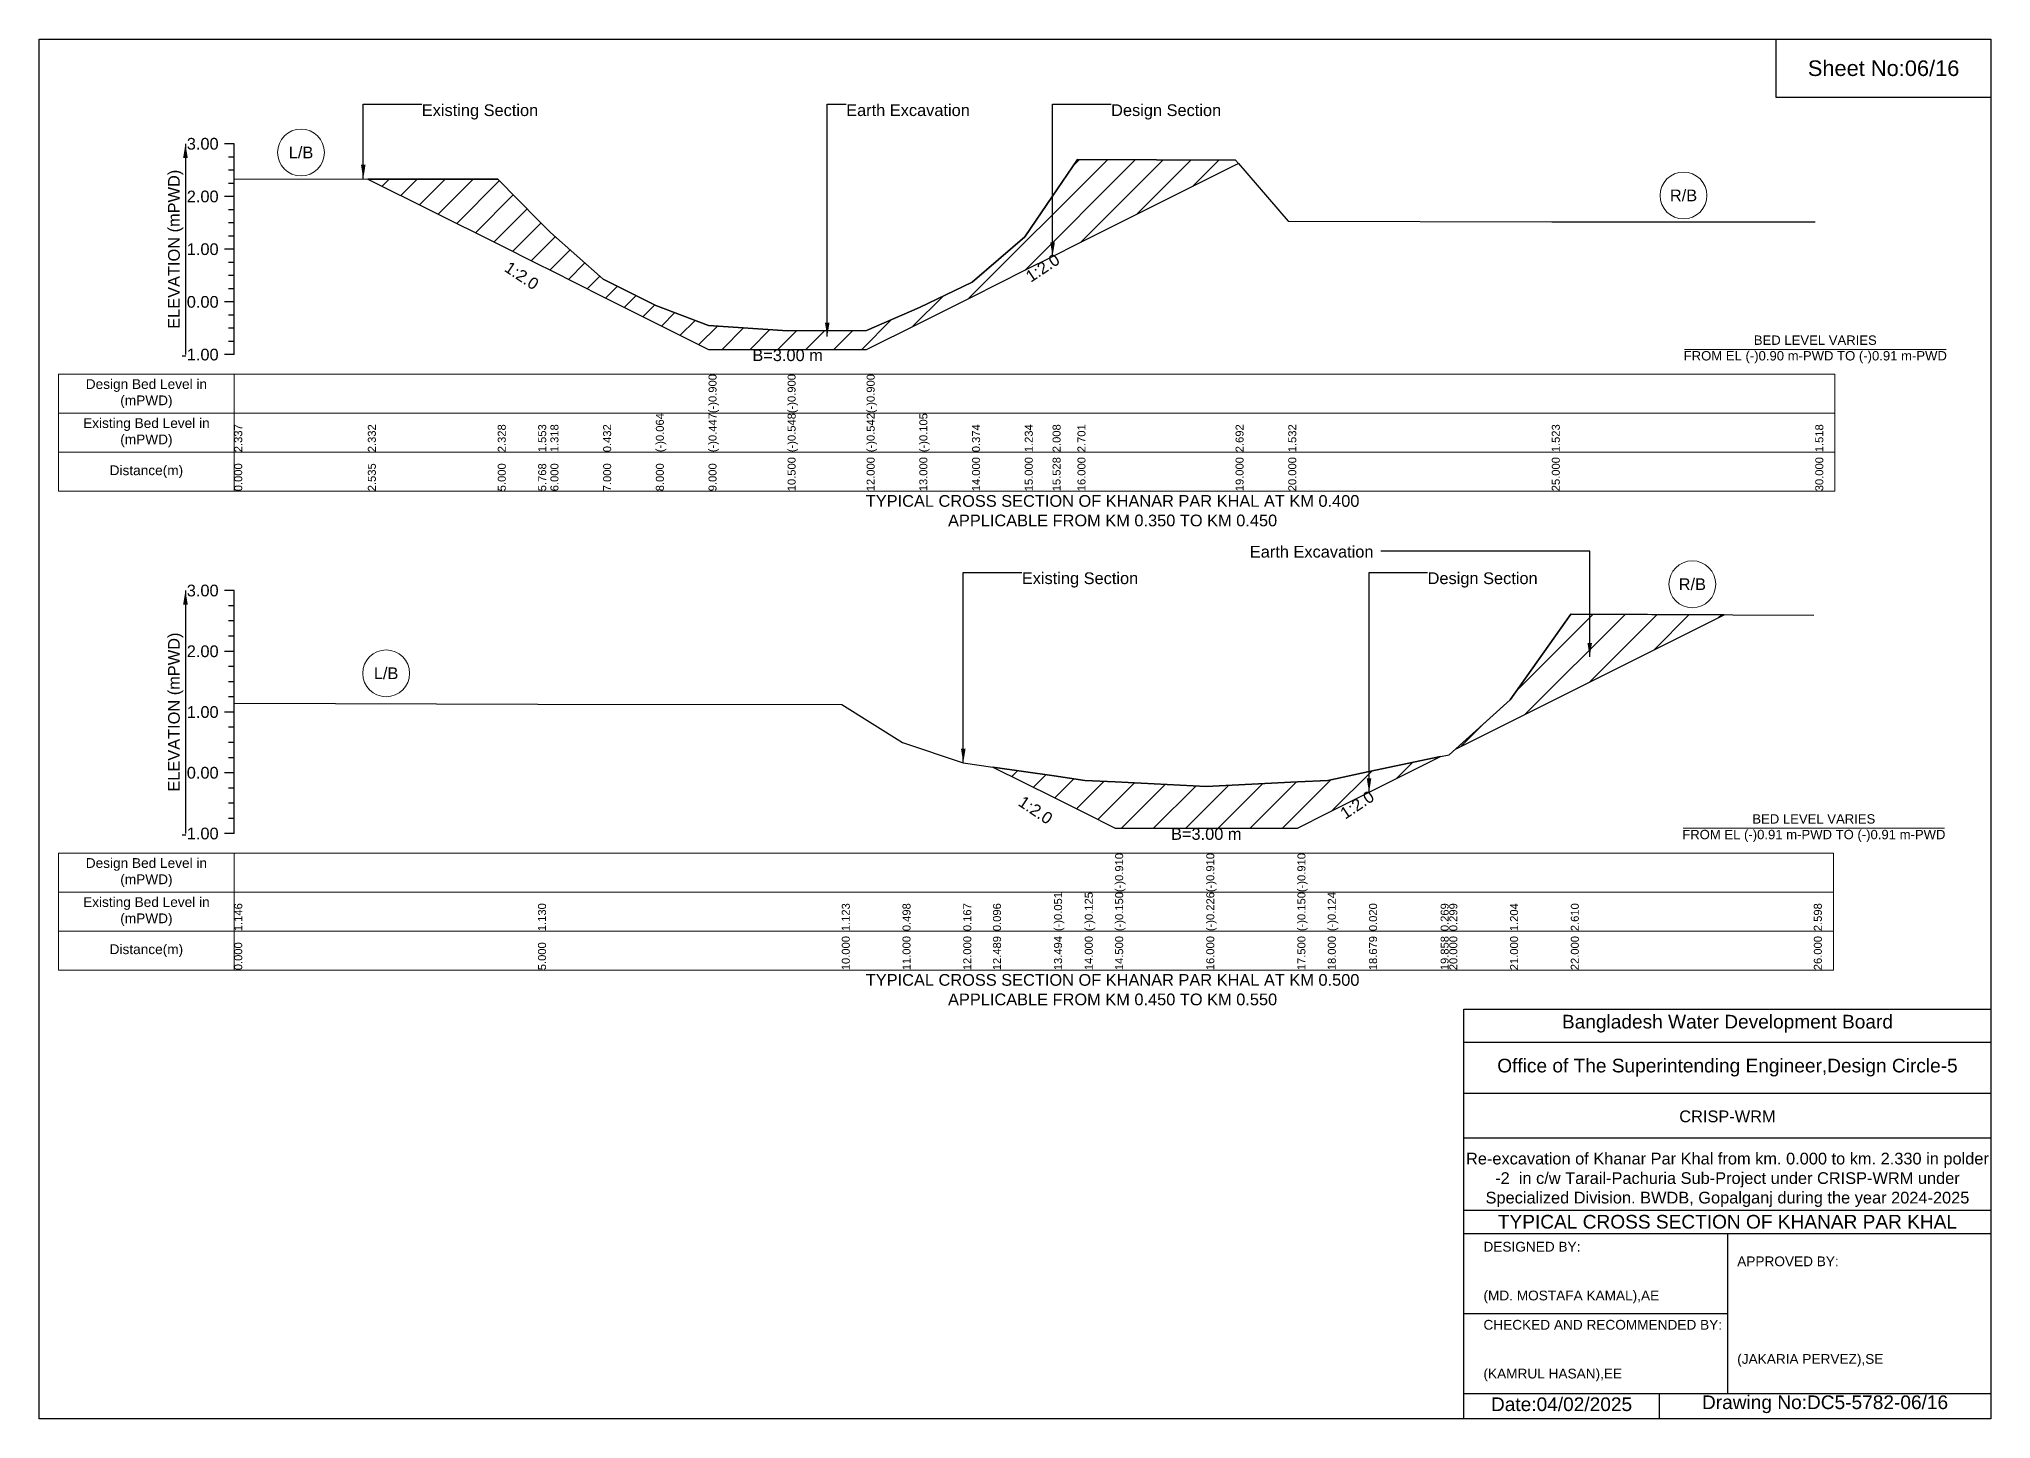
# Model space of a CAD drawing. Header units: inches. Extents: x 91000 to 268000, y -5656 to 7228.
# Drawn here: x 150000 to 158000, y -5656 to 0 of the extents above; entities that cross this region are included whole.
import ezdxf

# ---------------------------------------------------------------- set-up
doc = ezdxf.new("R2010")
doc.units = ezdxf.units.IN
doc.header["$LTSCALE"] = 7
doc.header["$MEASUREMENT"] = 0
for name, color, linetype, lineweight in [('Cross section Data Border', 7, 'Continuous', 9), ('Cross Section Labels', 7, 'Continuous', 9), ('Existing_Bed_Level for Xsection', 7, 'Continuous', 25)]:
    doc.layers.add(name, color=color, linetype=linetype, lineweight=lineweight)
doc.styles.get("Standard").update_dxf_attribs({"font": 'arial.ttf'})
doc.dimstyles.get("Standard").update_dxf_attribs({"dimtxt": 0.18, "dimasz": 0.18, "dimexe": 0.18, "dimexo": 0.0625, "dimgap": 0.09, "dimtad": 0, "dimtih": 1, "dimtoh": 1, "dimdec": 4, "dimzin": 0, "dimdsep": 46, "dimtxsty": 'Standard', "dimcen": 0.09, "dimadec": 0, "dimazin": 0, "dimtfac": 1, "dimtdec": 4, "dimtofl": 0, "dimtmove": 0, "dimatfit": 3, "dimfxl": 1, "dimtolj": 1, "dimtzin": 0, "dimarcsym": 0})

msp = doc.modelspace()

# ---------------------------------------------------------------- hatches: boundary and pattern name
at = {"layer": 'Existing_Bed_Level for Xsection'}
h = msp.add_hatch(dxfattribs=at)
h.set_pattern_fill('ANSI31', color=256, scale=648, style=0)
h.paths.add_polyline_path([(151347.6, -573.8), (151880, -840), (152045.8, -922.9), (152096, -948), (152312, -1056), (152528, -1164), (152744, -1272), (153068, -1272), (153392, -1272), (153608, -1164), (153824, -1056), (154040, -948), (154154, -891), (154256, -840), (154904, -516), (154916, -510), (154904, -496.2), (154256, -494.2), (154154, -643.9), (154040, -811.1), (153824, -996.8), (153608, -1100.3), (153392, -1194.7), (153068, -1196), (152744, -1174.2), (152528, -1091.5), (152312, -984.3), (152096, -792.9), (152045.8, -742.2), (151880, -574.8)])
h = msp.add_hatch(dxfattribs=at)
h.set_pattern_fill('ANSI31', color=256, scale=747, style=0)
h.paths.add_polyline_path([(155805.2, -2910.5), (156029, -2798.6), (156278, -2674.1), (156906.7, -2359.7), (156278, -2357.8), (156029, -2707.9)])
h = msp.add_hatch(dxfattribs=at)
h.set_pattern_fill('ANSI31', color=256, scale=747, style=0)
h.paths.add_polyline_path([(153909.7, -2983.9), (154160.1, -3109.1), (154286, -3172.1), (154410.5, -3234.3), (154784, -3234.3), (155157.5, -3234.3), (155282, -3172.1), (155451.1, -3087.5), (155744.6, -2940.8), (155451.1, -3002.8), (155282, -3038.6), (155157.5, -3045), (154784, -3064), (154410.5, -3045.1), (154286, -3038.9), (154160.1, -3020.5)])

# ---------------------------------------------------------------- linework, layer by layer
for points in [[(150000, 0), (158000, 0), (158000, -5656), (150000, -5656)], [(157120, 0), (158000, 0), (158000, -240), (157120, -240)]]:
    msp.add_lwpolyline(points, close=True)
for points in [[(155840, -5656), (155840, -3976), (158000, -3976)], [(155840, -4112), (158000, -4112)], [(155840, -4320), (158000, -4320)], [(155840, -4504), (158000, -4504)], [(155840, -4800), (158000, -4800)], [(155840, -4896), (158000, -4896)], [(156920, -4896), (156920, -5552)], [(155840, -5224), (156920, -5224)], [(155840, -5552), (158000, -5552)], [(156640, -5552), (156640, -5656)]]:
    msp.add_lwpolyline(points)
at = {"layer": 'Cross section Data Border'}
for points in [[(150080, -1373.6), (157360, -1373.6), (157360, -1853.6), (150080, -1853.6)], [(150080, -3336.7), (157354, -3336.7), (157354, -3816.7), (150080, -3816.7)]]:
    msp.add_lwpolyline(points, close=True, dxfattribs=at)
for points in [[(150800, -1373.6), (150800, -1853.6)], [(150080, -1533.6), (157360, -1533.6)], [(150080, -1693.6), (157360, -1693.6)], [(150800, -3336.7), (150800, -3816.7)], [(150080, -3496.7), (157354, -3496.7)], [(150080, -3656.7), (157354, -3656.7)]]:
    msp.add_lwpolyline(points, dxfattribs=at)
at = {"layer": 'Cross Section Labels'}
for points in [[(156744.2, -1272), (157815.8, -1272)], [(156738.2, -3234.3), (157809.8, -3234.3)]]:
    msp.add_lwpolyline(points, dxfattribs=at)
for centre in [(151073.8, -465.3), (156740, -641.2), (156776, -2234.8), (151422.5, -2599.9)]:
    msp.add_circle(centre, 96, dxfattribs=at)
at = {"layer": 'Existing_Bed_Level for Xsection'}
for points in [[(150800, -429.6), (150760, -429.6)], [(150800, -1293.6), (150800, -1077.6), (150800, -861.6), (150800, -645.6), (150800, -429.6)], [(150800, -483.6), (150776, -483.6)], [(150800, -537.6), (150776, -537.6)], [(150800, -572.8), (151347.6, -573.8), (151880, -574.8), (152045.8, -742.2), (152096, -792.9), (152312, -984.3), (152528, -1091.5), (152744, -1174.2), (152744, -1174.2), (153068, -1196), (153068, -1196), (153392, -1194.7), (153392, -1194.7), (153608, -1100.3), (153824, -996.8), (154040, -811.1), (154154, -643.9), (154256, -494.2), (154904, -496.2), (154916, -510), (155120, -746.7), (156200, -748.7), (157280, -749.7)], [(150800, -591.6), (150776, -591.6)], [(150800, -645.6), (150760, -645.6)], [(150800, -699.6), (150776, -699.6)], [(150800, -753.6), (150776, -753.6)], [(150800, -861.6), (150760, -861.6)], [(150800, -807.6), (150776, -807.6)], [(150800, -915.6), (150776, -915.6)], [(150800, -969.6), (150776, -969.6)], [(150800, -1023.6), (150776, -1023.6)], [(150800, -1077.6), (150760, -1077.6)], [(150800, -1131.6), (150776, -1131.6)], [(150800, -1185.6), (150776, -1185.6)], [(150800, -1239.6), (150776, -1239.6)], [(150800, -1293.6), (150760, -1293.6)], [(150800, -2260.7), (150760, -2260.7)], [(150800, -3256.7), (150800, -3007.7), (150800, -2758.7), (150800, -2509.7), (150800, -2260.7)], [(150800, -2323), (150776, -2323)], [(150800, -2385.2), (150776, -2385.2)], [(150800, -2722.4), (152045, -2726.4), (153290, -2728.1), (153539, -2883.7), (153788, -2966.1), (153909.7, -2983.9), (154160.1, -3020.5), (154286, -3038.9), (154410.5, -3045.1), (154410.5, -3045.1), (154784, -3064), (154784, -3064), (155157.5, -3045), (155157.5, -3045), (155282, -3038.6), (155451.1, -3002.8), (155744.6, -2940.8), (155780, -2933.3), (156029, -2707.9), (156278, -2357.8), (157274, -2360.8)], [(150800, -2447.5), (150776, -2447.5)], [(150800, -2509.7), (150760, -2509.7)], [(150800, -2572), (150776, -2572)], [(150800, -2634.2), (150776, -2634.2)], [(150800, -2696.5), (150776, -2696.5)], [(150800, -2758.7), (150760, -2758.7)], [(150800, -2821), (150776, -2821)], [(150800, -2883.2), (150776, -2883.2)], [(150800, -2945.5), (150776, -2945.5)], [(150800, -3007.7), (150760, -3007.7)], [(150800, -3070), (150776, -3070)], [(150800, -3132.2), (150776, -3132.2)], [(150800, -3194.5), (150776, -3194.5)], [(150800, -3256.7), (150760, -3256.7)]]:
    msp.add_lwpolyline(points, dxfattribs=at)
for points in [[(151347.6, -573.8), (151347.6, -573.8), (151880, -840), (152045.8, -922.9), (152096, -948), (152312, -1056), (152528, -1164), (152744, -1272), (152744, -1272), (153068, -1272), (153068, -1272), (153392, -1272), (153392, -1272), (153608, -1164), (153824, -1056), (154040, -948), (154154, -891), (154256, -840), (154904, -516), (154916, -510), (154904, -496.2), (154256, -494.2), (154154, -643.9), (154040, -811.1), (153824, -996.8), (153608, -1100.3), (153392, -1194.7), (153392, -1194.7), (153068, -1196), (153068, -1196), (152744, -1174.2), (152744, -1174.2), (152528, -1091.5), (152312, -984.3), (152096, -792.9), (152045.8, -742.2), (151880, -574.8), (151347.6, -573.8)], [(155805.2, -2910.5), (156029, -2798.6), (156278, -2674.1), (156906.7, -2359.7), (156278, -2357.8), (156029, -2707.9)], [(153909.7, -2983.9), (154160.1, -3109.1), (154286, -3172.1), (154410.5, -3234.3), (154410.5, -3234.3), (154784, -3234.3), (154784, -3234.3), (155157.5, -3234.3), (155157.5, -3234.3), (155282, -3172.1), (155451.1, -3087.5), (155744.6, -2940.8), (155744.6, -2940.8), (155744.6, -2940.8), (155451.1, -3002.8), (155282, -3038.6), (155157.5, -3045), (155157.5, -3045), (154784, -3064), (154784, -3064), (154410.5, -3045.1), (154410.5, -3045.1), (154286, -3038.9), (154160.1, -3020.5)]]:
    msp.add_lwpolyline(points, close=True, dxfattribs=at)

# ---------------------------------------------------------------- texts
at = {"attachment_point": 5}
for s, insert, char_height in [('Sheet No:06/16', (157560, -120), 64), ('Bangladesh Water Development Board', (156920, -4036), 56), ('Office of The Superintending Engineer,Design Circle-5', (156920, -4216), 56)]:
    msp.add_mtext(s, dxfattribs=dict(at, insert=insert, char_height=char_height))
for s, insert, char_height, width, attachment_point in [('CRISP-WRM', (156920, -4416), 48, 2240, 5), ('Re-excavation of Khanar Par Khal from km. 0.000 to km. 2.330 in polder -2  in c/w Tarail-Pachuria Sub-Project under CRISP-WRM under Specialized Division. BWDB, Gopalganj during the year 2024-2025', (156920, -4676), 48, 2160, 5), ('TYPICAL CROSS SECTION OF KHANAR PAR KHAL', (156920, -4848), 56, 2240, 5), ('DESIGNED BY:^J^J^J(MD. MOSTAFA KAMAL),AE', (155920, -5056), 40, 1120, 4), ('APPROVED BY:^J^J^J^J^J^J(JAKARIA PERVEZ),SE', (156960, -5216), 40, 1120, 4), ('CHECKED AND RECOMMENDED BY:^J^J^J(KAMRUL HASAN),EE', (155920, -5376), 40, 1120, 4), ('Date:04/02/2025', (156240, -5596), 56, 1120, 5), ('Drawing No:DC5-5782-06/16', (157320, -5596), 56, 1760, 5)]:
    msp.add_mtext(s, dxfattribs=dict(insert=insert, char_height=char_height, width=width, attachment_point=attachment_point))
at = {"layer": 'Cross section Data Border', "char_height": 40, "width": 640, "attachment_point": 5}
for s, insert in [('Design Bed Level in (mPWD)', (150440, -1453.6)), ('Existing Bed Level in (mPWD)', (150440, -1613.6)), ('Distance(m)', (150440, -1773.6)), ('Design Bed Level in (mPWD)', (150440, -3416.7)), ('Existing Bed Level in (mPWD)', (150440, -3576.7)), ('Distance(m)', (150440, -3736.7))]:
    msp.add_mtext(s, dxfattribs=dict(at, insert=insert))
at = {"layer": 'Cross Section Labels'}
for s, insert, char_height, attachment_point in [('Existing Section', (151568.8, -267.6), 48, 1), ('Earth Excavation', (153308, -267.6), 48, 1), ('Design Section', (154394, -267.6), 48, 1), ('L/B', (151073.8, -465.3), 48, 5), ('R/B', (156740, -641.2), 48, 5), ('B=3.00 m', (153068, -1272), 48, 2), ('BED LEVEL VARIES ^JFROM EL (-)0.90 m-PWD TO (-)0.91 m-PWD', (157280, -1272), 38.4, 5), ('TYPICAL CROSS SECTION OF KHANAR PAR KHAL AT KM 0.400^JAPPLICABLE FROM KM 0.350 TO KM 0.450', (154400, -1933.6), 48, 5), ('Earth Excavation', (154962.4, -2077.3), 48, 1), ('Existing Section', (154028, -2186), 48, 1), ('Design Section', (155691.1, -2186), 48, 1), ('R/B', (156776, -2234.8), 48, 5), ('L/B', (151422.5, -2599.9), 48, 5), ('BED LEVEL VARIES ^JFROM EL (-)0.91 m-PWD TO (-)0.91 m-PWD', (157274, -3234.3), 38.4, 5), ('B=3.00 m', (154784, -3234.3), 48, 2), ('TYPICAL CROSS SECTION OF KHANAR PAR KHAL AT KM 0.500^JAPPLICABLE FROM KM 0.450 TO KM 0.550', (154400, -3896.7), 48, 5)]:
    msp.add_mtext(s, dxfattribs=dict(at, insert=insert, char_height=char_height, attachment_point=attachment_point))
at = {"layer": 'Cross Section Labels', "char_height": 48, "attachment_point": 2}
for insert, rotation in [((151991.8, -949.9), 326.30993), ((154100, -918), 33.69007), ((154097.8, -3140.2), 326.30993), ((155388.8, -3118.7), 33.69007)]:
    msp.add_mtext('1:2.0', dxfattribs=dict(at, insert=insert, rotation=rotation))
at = {"layer": 'Existing_Bed_Level for Xsection', "char_height": 48, "attachment_point": 6}
for s, insert in [('3.00', (150736, -429.6)), ('2.00', (150736, -645.6)), ('1.00', (150736, -861.6)), ('0.00', (150736, -1077.6)), ('-1.00', (150736, -1293.6)), ('3.00', (150736, -2260.7)), ('2.00', (150736, -2509.7)), ('1.00', (150736, -2758.7)), ('0.00', (150736, -3007.7)), ('-1.00', (150736, -3256.7))]:
    msp.add_mtext(s, dxfattribs=dict(at, insert=insert))
at = {"layer": 'Existing_Bed_Level for Xsection', "rotation": 90}
for s, insert, char_height, attachment_point in [('ELEVATION (mPWD)', (150560, -861.6), 48, 5), ('(-)0.900', (152744, -1533.6), 32.8, 1), ('(-)0.900', (153068, -1533.6), 32.8, 1), ('(-)0.900', (153392, -1533.6), 32.8, 1), ('2.337', (150800, -1693.6), 32.8, 1), ('2.332', (151347.6, -1693.6), 32.8, 1), ('2.328', (151880, -1693.6), 32.8, 1), ('1.553', (152045.8, -1693.6), 32.8, 1), ('1.318', (152096, -1693.6), 32.8, 1), ('0.432', (152312, -1693.6), 32.8, 1), ('(-)0.064', (152528, -1693.6), 32.8, 1), ('(-)0.447', (152744, -1693.6), 32.8, 1), ('(-)0.548', (153068, -1693.6), 32.8, 1), ('(-)0.542', (153392, -1693.6), 32.8, 1), ('(-)0.105', (153608, -1693.6), 32.8, 1), ('0.374', (153824, -1693.6), 32.8, 1), ('1.234', (154040, -1693.6), 32.8, 1), ('2.008', (154154, -1693.6), 32.8, 1), ('2.701', (154256, -1693.6), 32.8, 1), ('2.692', (154904, -1693.6), 32.8, 1), ('1.532', (155120, -1693.6), 32.8, 1), ('1.523', (156200, -1693.6), 32.8, 1), ('1.518', (157280, -1693.6), 32.8, 1), ('0.000', (150800, -1853.6), 32.8, 1), ('2.535', (151347.6, -1853.6), 32.8, 1), ('5.000', (151880, -1853.6), 32.8, 1), ('5.768', (152045.8, -1853.6), 32.8, 1), ('6.000', (152096, -1853.6), 32.8, 1), ('7.000', (152312, -1853.6), 32.8, 1), ('8.000', (152528, -1853.6), 32.8, 1), ('9.000', (152744, -1853.6), 32.8, 1), ('10.500', (153068, -1853.6), 32.8, 1), ('12.000', (153392, -1853.6), 32.8, 1), ('13.000', (153608, -1853.6), 32.8, 1), ('14.000', (153824, -1853.6), 32.8, 1), ('15.000', (154040, -1853.6), 32.8, 1), ('15.528', (154154, -1853.6), 32.8, 1), ('16.000', (154256, -1853.6), 32.8, 1), ('19.000', (154904, -1853.6), 32.8, 1), ('20.000', (155120, -1853.6), 32.8, 1), ('25.000', (156200, -1853.6), 32.8, 1), ('30.000', (157280, -1853.6), 32.8, 1), ('ELEVATION (mPWD)', (150560, -2758.7), 48, 5), ('(-)0.910', (154410.5, -3496.7), 32.8, 1), ('(-)0.910', (154784, -3496.7), 32.8, 1), ('(-)0.910', (155157.5, -3496.7), 32.8, 1), ('(-)0.051', (154160.1, -3656.7), 32.8, 1), ('(-)0.125', (154286, -3656.7), 32.8, 1), ('(-)0.150', (154410.5, -3656.7), 32.8, 1), ('(-)0.226', (154784, -3656.7), 32.8, 1), ('(-)0.150', (155157.5, -3656.7), 32.8, 1), ('(-)0.124', (155282, -3656.7), 32.8, 1), ('1.146', (150800, -3656.7), 32.8, 1), ('1.130', (152045, -3656.7), 32.8, 1), ('1.123', (153290, -3656.7), 32.8, 1), ('0.498', (153539, -3656.7), 32.8, 1), ('0.167', (153788, -3656.7), 32.8, 1), ('0.096', (153909.7, -3656.7), 32.8, 1), ('0.020', (155451.1, -3656.7), 32.8, 1), ('0.269', (155744.6, -3656.7), 32.8, 1), ('0.299', (155780, -3656.7), 32.8, 1), ('1.204', (156029, -3656.7), 32.8, 1), ('2.610', (156278, -3656.7), 32.8, 1), ('2.598', (157274, -3656.7), 32.8, 1), ('10.000', (153290, -3816.7), 32.8, 1), ('11.000', (153539, -3816.7), 32.8, 1), ('12.000', (153788, -3816.7), 32.8, 1), ('12.489', (153909.7, -3816.7), 32.8, 1), ('13.494', (154160.1, -3816.7), 32.8, 1), ('14.000', (154286, -3816.7), 32.8, 1), ('14.500', (154410.5, -3816.7), 32.8, 1), ('16.000', (154784, -3816.7), 32.8, 1), ('17.500', (155157.5, -3816.7), 32.8, 1), ('18.000', (155282, -3816.7), 32.8, 1), ('18.679', (155451.1, -3816.7), 32.8, 1), ('19.858', (155744.6, -3816.7), 32.8, 1), ('20.000', (155780, -3816.7), 32.8, 1), ('21.000', (156029, -3816.7), 32.8, 1), ('22.000', (156278, -3816.7), 32.8, 1), ('26.000', (157274, -3816.7), 32.8, 1), ('0.000', (150800, -3816.7), 32.8, 1), ('5.000', (152045, -3816.7), 32.8, 1)]:
    msp.add_mtext(s, dxfattribs=dict(at, insert=insert, char_height=char_height, attachment_point=attachment_point))

# ---------------------------------------------------------------- leaders
at = {"layer": 'Cross Section Labels', "annotation_type": 0, "has_hookline": 1}
for points, hookline_direction, text_width in [([(151328.8, -572.8), (151328.8, -267.6), (151568.7, -267.6)], 0, 467.2), ([(153230.5, -1219.7), (153230.5, -267.6), (153307.9, -267.6)], 0, 497), ([(154154, -891), (154154, -267.6), (154393.9, -267.6)], 0, 441.2), ([(156355.5, -2532.6), (156355.5, -2098.6), (155498.9, -2098.6)], 1, 497), ([(153788, -2966.1), (153788, -2186), (154027.9, -2186)], 0, 467.2), ([(155451.1, -3087.5), (155451.1, -2186), (155691, -2186)], 0, 441.2)]:
    msp.add_leader(points, dimstyle='Standard', override={"dimasz": 57.6}, dxfattribs=dict(at, hookline_direction=hookline_direction, text_width=text_width))
at = {"layer": 'Existing_Bed_Level for Xsection'}
for points in [[(150600, -429.6), (150600, -1293.6)], [(150600, -2260.7), (150600, -3256.7)]]:
    msp.add_leader(points, dimstyle='Standard', override={"dimasz": 57.6}, dxfattribs=at)

doc.saveas('drawing.dxf')
